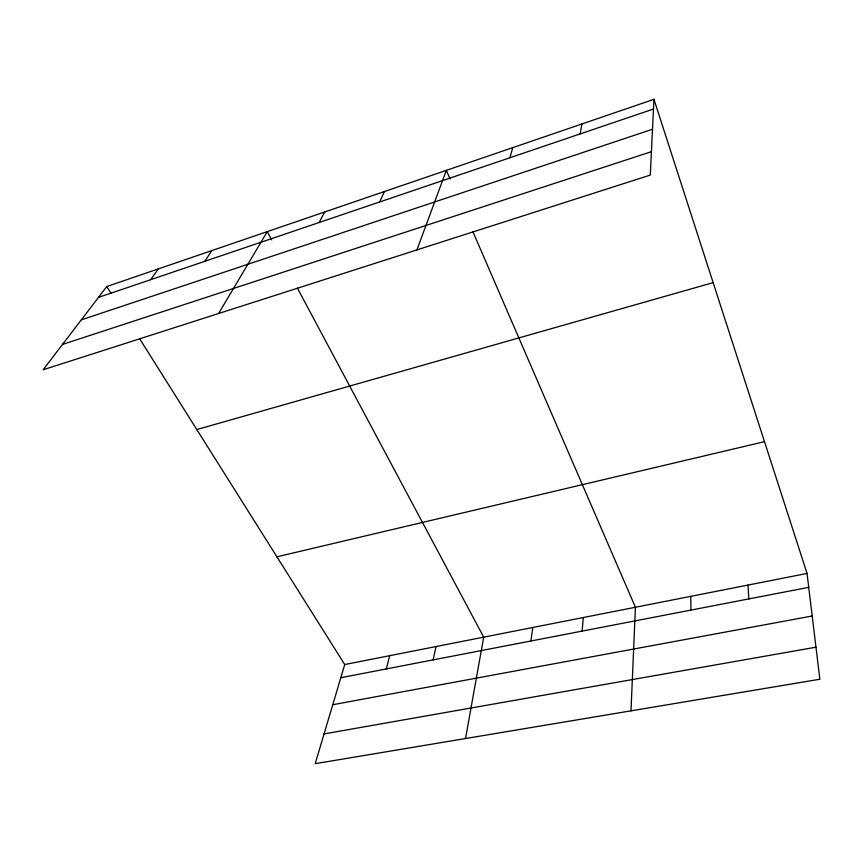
<?xml version="1.0" encoding="UTF-8"?>
<svg xmlns="http://www.w3.org/2000/svg" width="863" height="863" viewBox="0 0 863 863"><rect width="100%" height="100%" fill="white"/><g stroke="black" fill="none" stroke-linecap="round" stroke-linejoin="round"><path stroke-width="1.29" d="M630.993 710.842L635.427 607.261L472.924 231.769M653.96 99.321L650.281 175.081L43.15 369.774L106.775 286.538L653.96 99.321L807.045 573.442L819.85 679.246L315.2 763.679L344.736 664.542L139.73 338.889M582.104 631.123L583.334 617.52M530.939 640.993L532.784 627.487M580.206 133.905L581.889 123.981M465.535 738.523L483.701 637.153L297.444 288.177M433.107 659.893L436.052 646.549M386.29 668.933L389.742 655.675M509.957 157.746L512.741 147.638M416.926 249.914L446.344 170.356L450.065 178.954M379.677 201.964L384.38 191.554M319.181 222.492L324.725 211.964M218.598 313.517L267.25 231.629L271.662 239.882M204.811 261.316L211.845 250.583M150.68 279.677L158.382 268.878M98.468 297.401L653.485 109.029M81.305 319.86L652.504 129.267M62.524 344.423L651.425 151.672M196.807 429.558L713.151 282.633M276.915 556.808L764.499 441.673M344.736 664.542L807.045 573.442M340.809 677.714L808.728 587.347M332.762 704.726L812.191 615.999M324.067 733.917L815.966 647.196M106.775 286.538L111.068 293.366M747.984 585.082L748.857 598.911M690.799 596.344L690.929 610.098"/></g></svg>
